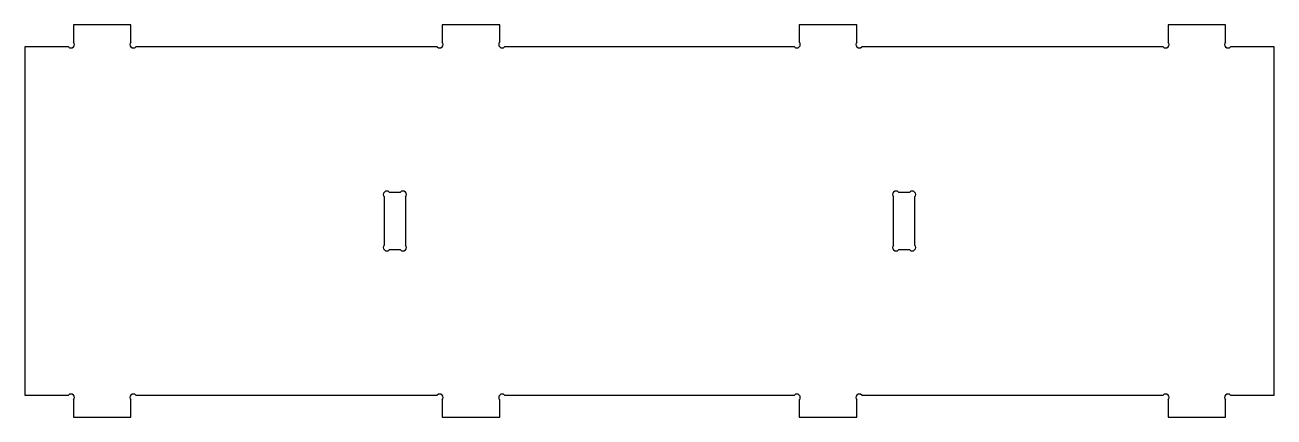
# Model space of a CAD drawing. Header units: millimetres. Extents: x 0 to 1084, y 0 to 340.
import ezdxf

# ---------------------------------------------------------------- set-up
doc = ezdxf.new("R2010")
doc.units = ezdxf.units.MM
doc.layers.add('AUSSENKONTUR', color=1, linetype='Continuous')
doc.layers.add('INNENKONTUR', color=5, linetype='Continuous')

msp = doc.modelspace()

# ---------------------------------------------------------------- linework, layer by layer
at = {"layer": 'AUSSENKONTUR'}
for p, q in [((92, 340), (42, 340)), ((42, 340), (42, 325.2)), ((92, 325.2), (92, 340)), ((412, 340), (362, 340)), ((362, 340), (362, 325.2)), ((412, 325.2), (412, 340)), ((722, 340), (672, 340)), ((672, 340), (672, 325.2)), ((722, 325.2), (722, 340)), ((1042, 340), (992, 340)), ((992, 340), (992, 325.2)), ((1042, 325.2), (1042, 340)), ((0, 321), (0, 19)), ((37.8, 321), (0, 321)), ((357.8, 321), (96.2, 321)), ((667.8, 321), (416.2, 321)), ((987.8, 321), (726.2, 321)), ((1084, 321), (1046.2, 321)), ((1084, 19), (1084, 321)), ((0, 19), (37.8, 19)), ((42, 14.8), (42, 0)), ((92, 0), (92, 14.8)), ((96.2, 19), (357.8, 19)), ((362, 14.8), (362, 0)), ((412, 0), (412, 14.8)), ((416.2, 19), (667.8, 19)), ((672, 14.8), (672, 0)), ((722, 0), (722, 14.8)), ((726.2, 19), (987.8, 19)), ((992, 14.8), (992, 0)), ((1042, 0), (1042, 14.8)), ((1046.2, 19), (1084, 19)), ((42, 0), (92, 0)), ((362, 0), (412, 0)), ((672, 0), (722, 0)), ((992, 0), (1042, 0))]:
    msp.add_line(p, q, dxfattribs=at)
for centre, start, end in [((39.9, 323.1), -135, 45), ((94.1, 323.1), -225, -45), ((359.9, 323.1), -135, 45), ((414.1, 323.1), -225, -45), ((669.9, 323.1), -135, 45), ((724.1, 323.1), -225, -45), ((989.9, 323.1), -135, 45), ((1044.1, 323.1), -225, -45), ((39.9, 16.9), -45, 135), ((94.1, 16.9), -315, -135), ((359.9, 16.9), -45, 135), ((414.1, 16.9), -315, -135), ((669.9, 16.9), -45, 135), ((724.1, 16.9), -315, -135), ((989.9, 16.9), -45, 135), ((1044.1, 16.9), -315, -135)]:
    msp.add_arc(centre, 3, start, end, dxfattribs=at)
at = {"layer": 'INNENKONTUR'}
for p, q in [((311.9, 149.1), (311.9, 190.9)), ((316.1, 195.1), (325.9, 195.1)), ((330.1, 190.9), (330.1, 149.1)), ((753.9, 149.1), (753.9, 190.9)), ((758.1, 195.1), (767.9, 195.1)), ((772.1, 190.9), (772.1, 149.1)), ((325.9, 144.9), (316.1, 144.9)), ((767.9, 144.9), (758.1, 144.9))]:
    msp.add_line(p, q, dxfattribs=at)
for centre, start, end in [((314, 193), -315, -135), ((328, 193), -45, 135), ((756, 193), -315, -135), ((770, 193), -45, 135), ((314, 147), -225, -45), ((328, 147), -135, 45), ((756, 147), -225, -45), ((770, 147), -135, 45)]:
    msp.add_arc(centre, 3, start, end, dxfattribs=at)

doc.saveas('drawing.dxf')
